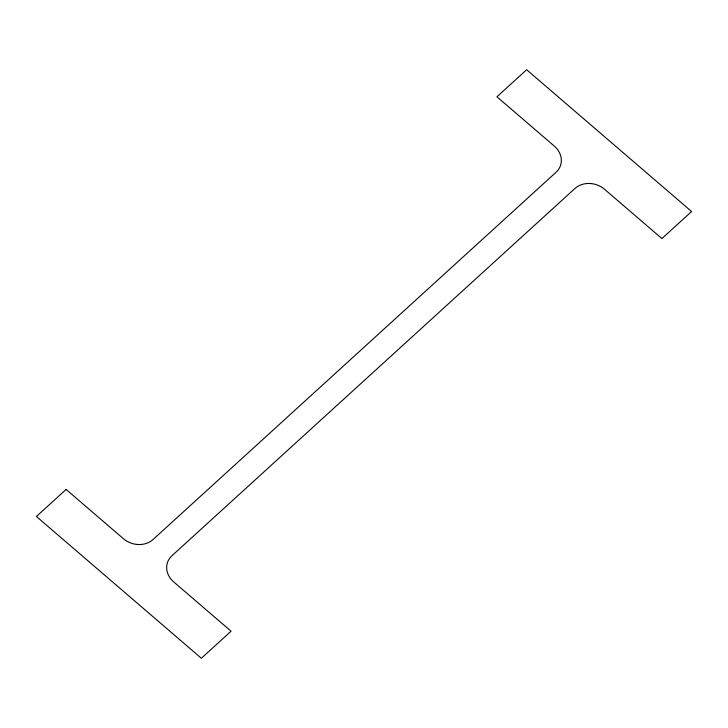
<?xml version="1.0" encoding="UTF-8"?>
<svg xmlns="http://www.w3.org/2000/svg" width="728" height="728" viewBox="0 0 728 728"><rect width="100%" height="100%" fill="white"/><g stroke="black" fill="none" stroke-linecap="round" stroke-linejoin="round"><path stroke-width="1.09" d="M66.093 489.425L36.4 516.489L201.365 658.267L231.058 631.203L173.719 581.927A21.249 18.191 18.1 0 1 171.926 555.764L574.965 188.47A21.249 18.191 18.1 0 1 604.568 189.289L661.907 238.575L691.6 211.511L526.635 69.733L496.942 96.797L554.281 146.073A21.249 18.191 18.1 0 1 556.074 172.236L153.035 539.53A21.249 18.191 18.1 0 1 123.432 538.711L66.093 489.425"/></g></svg>
